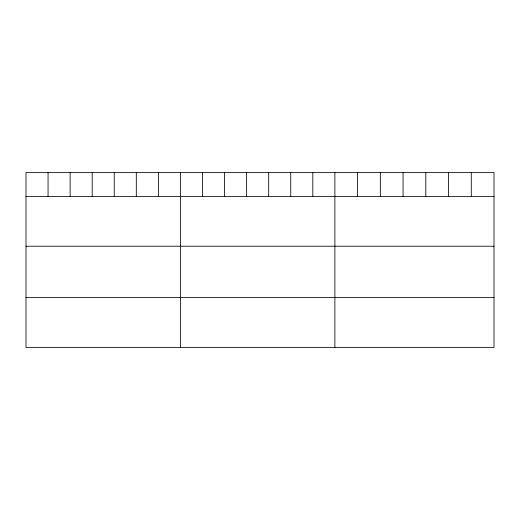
<?xml version="1.0" encoding="UTF-8"?>
<svg xmlns="http://www.w3.org/2000/svg" width="520" height="520" viewBox="0 0 520 520"><rect width="100%" height="100%" fill="white"/><g stroke="black" fill="none" stroke-linecap="round" stroke-linejoin="round"><path stroke-width="0.78" d="M494 196.385L494 347.373L26 347.373L26 172.627L494 172.627L494 196.385L26 196.385M26 246.214L494 246.214M26 297.544L494 297.544M471.269 172.627L471.269 196.385M448.539 172.627L448.539 196.385M425.809 172.627L425.809 196.385M403.072 172.627L403.072 196.385M380.341 172.627L380.341 196.385M357.611 172.627L357.611 196.385M334.88 172.627L334.88 347.373M312.819 172.627L312.819 196.385M290.752 172.627L290.752 196.385M268.69 172.627L268.69 196.385M246.63 172.627L246.63 196.385M224.569 172.627L224.569 196.385M202.501 172.627L202.501 196.385M180.44 172.627L180.44 347.373M158.379 172.627L158.379 196.385M136.312 172.627L136.312 196.385M114.251 172.627L114.251 196.385M92.19 172.627L92.19 196.385M70.129 172.627L70.129 196.385M48.061 172.627L48.061 196.385"/></g></svg>
